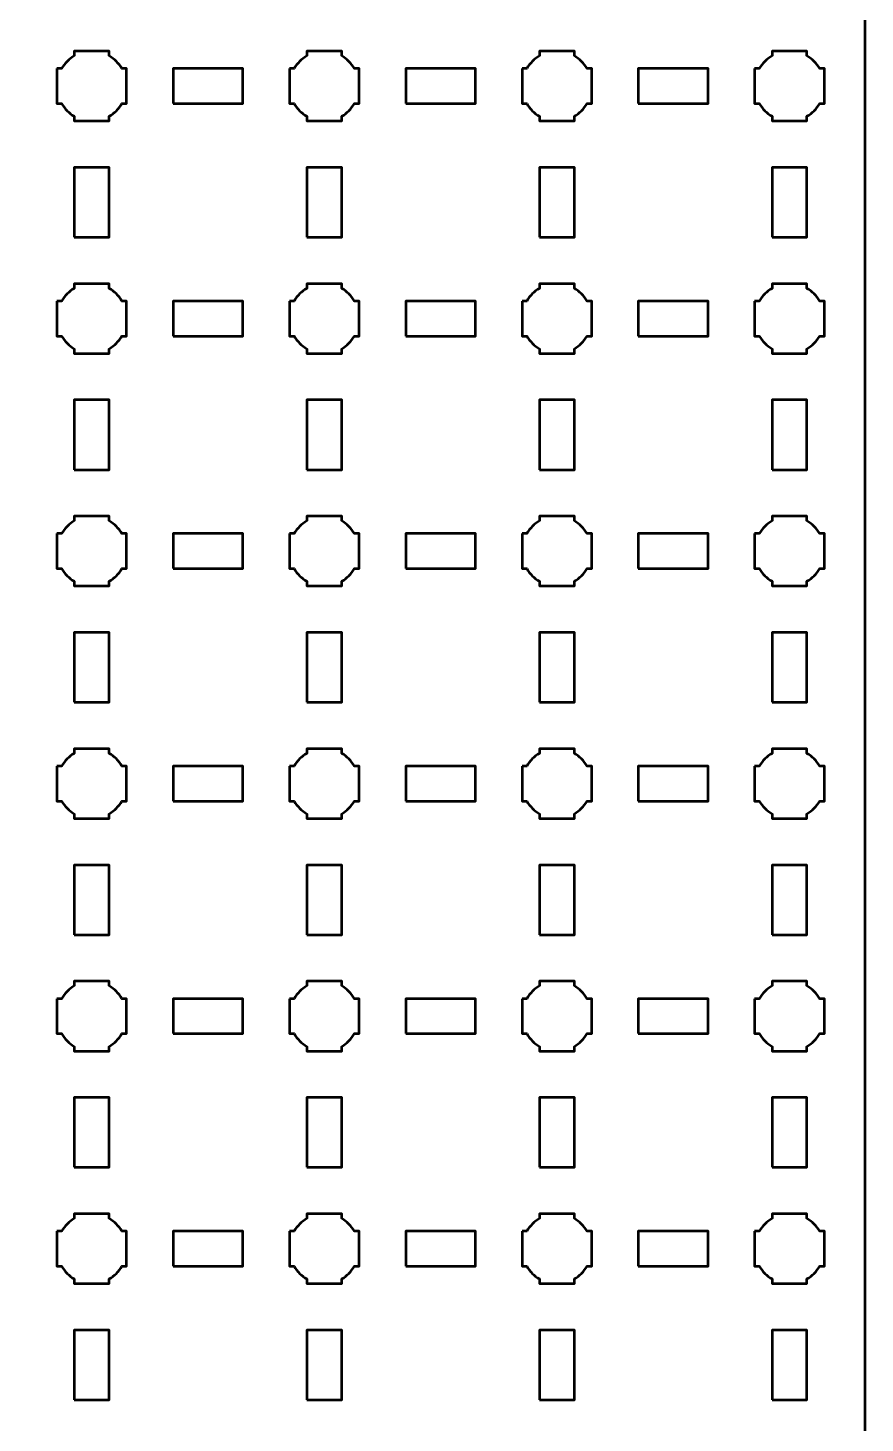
# Model space of a CAD drawing. Header units: centimetres. Extents: x -40.1 to 19.1, y -39.5 to 9.8.
# Drawn here: x 11.95 to 19.15, y -14.35 to -2.35 of the extents above; entities that cross this region are included whole.
import ezdxf

# ---------------------------------------------------------------- set-up
doc = ezdxf.new("R2010")
doc.units = ezdxf.units.CM
doc.header["$MEASUREMENT"] = 0
doc.layers.add('Layer 1', color=7, linetype='Continuous')

msp = doc.modelspace()

# ---------------------------------------------------------------- linework, layer by layer
at = {"layer": 'Layer 1', "color": 250, "lineweight": 53}
for points in [[(13.2, -3), (13.8, -3), (13.8, -2.7), (13.2, -2.7), (13.2, -3)], [(15.2, -3), (15.8, -3), (15.8, -2.7), (15.2, -2.7), (15.2, -3)], [(17.2, -3), (17.8, -3), (17.8, -2.7), (17.2, -2.7), (17.2, -3)], [(12.35, -4.15), (12.65, -4.15), (12.65, -3.55), (12.35, -3.55), (12.35, -4.15)], [(14.35, -4.15), (14.65, -4.15), (14.65, -3.55), (14.35, -3.55), (14.35, -4.15)], [(16.35, -4.15), (16.65, -4.15), (16.65, -3.55), (16.35, -3.55), (16.35, -4.15)], [(18.35, -4.15), (18.65, -4.15), (18.65, -3.55), (18.35, -3.55), (18.35, -4.15)], [(13.2, -5), (13.8, -5), (13.8, -4.7), (13.2, -4.7), (13.2, -5)], [(15.2, -5), (15.8, -5), (15.8, -4.7), (15.2, -4.7), (15.2, -5)], [(17.2, -5), (17.8, -5), (17.8, -4.7), (17.2, -4.7), (17.2, -5)], [(12.35, -6.15), (12.65, -6.15), (12.65, -5.55), (12.35, -5.55), (12.35, -6.15)], [(14.35, -6.15), (14.65, -6.15), (14.65, -5.55), (14.35, -5.55), (14.35, -6.15)], [(16.35, -6.15), (16.65, -6.15), (16.65, -5.55), (16.35, -5.55), (16.35, -6.15)], [(18.35, -6.15), (18.65, -6.15), (18.65, -5.55), (18.35, -5.55), (18.35, -6.15)], [(13.2, -7), (13.8, -7), (13.8, -6.7), (13.2, -6.7), (13.2, -7)], [(15.2, -7), (15.8, -7), (15.8, -6.7), (15.2, -6.7), (15.2, -7)], [(17.2, -7), (17.8, -7), (17.8, -6.7), (17.2, -6.7), (17.2, -7)], [(12.35, -8.15), (12.65, -8.15), (12.65, -7.55), (12.35, -7.55), (12.35, -8.15)], [(14.35, -8.15), (14.65, -8.15), (14.65, -7.55), (14.35, -7.55), (14.35, -8.15)], [(16.35, -8.15), (16.65, -8.15), (16.65, -7.55), (16.35, -7.55), (16.35, -8.15)], [(18.35, -8.15), (18.65, -8.15), (18.65, -7.55), (18.35, -7.55), (18.35, -8.15)], [(13.2, -9), (13.8, -9), (13.8, -8.7), (13.2, -8.7), (13.2, -9)], [(15.2, -9), (15.8, -9), (15.8, -8.7), (15.2, -8.7), (15.2, -9)], [(17.2, -9), (17.8, -9), (17.8, -8.7), (17.2, -8.7), (17.2, -9)], [(12.35, -10.15), (12.65, -10.15), (12.65, -9.55), (12.35, -9.55), (12.35, -10.15)], [(14.35, -10.15), (14.65, -10.15), (14.65, -9.55), (14.35, -9.55), (14.35, -10.15)], [(16.35, -10.15), (16.65, -10.15), (16.65, -9.55), (16.35, -9.55), (16.35, -10.15)], [(18.35, -10.15), (18.65, -10.15), (18.65, -9.55), (18.35, -9.55), (18.35, -10.15)], [(13.2, -11), (13.8, -11), (13.8, -10.7), (13.2, -10.7), (13.2, -11)], [(15.2, -11), (15.8, -11), (15.8, -10.7), (15.2, -10.7), (15.2, -11)], [(17.2, -11), (17.8, -11), (17.8, -10.7), (17.2, -10.7), (17.2, -11)], [(12.35, -12.15), (12.65, -12.15), (12.65, -11.55), (12.35, -11.55), (12.35, -12.15)], [(14.35, -12.15), (14.65, -12.15), (14.65, -11.55), (14.35, -11.55), (14.35, -12.15)], [(16.35, -12.15), (16.65, -12.15), (16.65, -11.55), (16.35, -11.55), (16.35, -12.15)], [(18.35, -12.15), (18.65, -12.15), (18.65, -11.55), (18.35, -11.55), (18.35, -12.15)], [(13.2, -13), (13.8, -13), (13.8, -12.7), (13.2, -12.7), (13.2, -13)], [(15.2, -13), (15.8, -13), (15.8, -12.7), (15.2, -12.7), (15.2, -13)], [(17.2, -13), (17.8, -13), (17.8, -12.7), (17.2, -12.7), (17.2, -13)], [(12.35, -14.15), (12.65, -14.15), (12.65, -13.55), (12.35, -13.55), (12.35, -14.15)], [(14.35, -14.15), (14.65, -14.15), (14.65, -13.55), (14.35, -13.55), (14.35, -14.15)], [(16.35, -14.15), (16.65, -14.15), (16.65, -13.55), (16.35, -13.55), (16.35, -14.15)], [(18.35, -14.15), (18.65, -14.15), (18.65, -13.55), (18.35, -13.55), (18.35, -14.15)]]:
    msp.add_lwpolyline(points, close=True, dxfattribs=at)
msp.add_open_spline([(-40.15, -39), (-40.15, -39), (-40.15, 9.3), (-40.15, 9.3), (-40.15, 9.3), (-40.15, 9.57609), (-39.92609, 9.8), (-39.65, 9.8), (-39.65, 9.8), (-39.65, 9.8), (18.65, 9.8), (18.65, 9.8), (18.65, 9.8), (18.92609, 9.8), (19.15, 9.57609), (19.15, 9.3), (19.15, 9.3), (19.15, 9.3), (19.15, -39), (19.15, -39), (19.15, -39), (19.15, -39.27609), (18.92609, -39.5), (18.65, -39.5), (18.65, -39.5), (18.65, -39.5), (-39.65, -39.5), (-39.65, -39.5), (-39.65, -39.5), (-39.92609, -39.5), (-40.15, -39.27609), (-40.15, -39)], degree=3, knots=[0, 0, 0, 0, 0.125, 0.125, 0.125, 0.125, 0.25, 0.25, 0.25, 0.25, 0.375, 0.375, 0.375, 0.375, 0.5, 0.5, 0.5, 0.5, 0.625, 0.625, 0.625, 0.625, 0.75, 0.75, 0.75, 0.75, 0.875, 0.875, 0.875, 0.875, 1, 1, 1, 1], dxfattribs=at)
at = {"layer": 'Layer 1', "lineweight": 53}
for points in [[(12.2, -2.7), (12.2, -2.7), (12.24015, -2.7), (12.24015, -2.7), (12.24015, -2.7), (12.2665, -2.65447), (12.30447, -2.6165), (12.35, -2.59015), (12.35, -2.59015), (12.35, -2.59015), (12.35, -2.55), (12.35, -2.55), (12.35, -2.55), (12.35, -2.55), (12.5, -2.55), (12.5, -2.55), (12.5, -2.55), (12.5, -2.55), (12.65, -2.55), (12.65, -2.55), (12.65, -2.55), (12.65, -2.55), (12.65, -2.59015), (12.65, -2.59015), (12.65, -2.59015), (12.69553, -2.6165), (12.7335, -2.65447), (12.75985, -2.7), (12.75985, -2.7), (12.75985, -2.7), (12.8, -2.7), (12.8, -2.7), (12.8, -2.7), (12.8, -2.7), (12.8, -2.85), (12.8, -2.85), (12.8, -2.85), (12.8, -2.85), (12.8, -3), (12.8, -3), (12.8, -3), (12.8, -3), (12.75985, -3), (12.75985, -3), (12.75985, -3), (12.7335, -3.04553), (12.69553, -3.0835), (12.65, -3.10985), (12.65, -3.10985), (12.65, -3.10985), (12.65, -3.15), (12.65, -3.15), (12.65, -3.15), (12.65, -3.15), (12.5, -3.15), (12.5, -3.15), (12.5, -3.15), (12.5, -3.15), (12.35, -3.15), (12.35, -3.15), (12.35, -3.15), (12.35, -3.15), (12.35, -3.10985), (12.35, -3.10985), (12.35, -3.10985), (12.30447, -3.0835), (12.2665, -3.04553), (12.24015, -3), (12.24015, -3), (12.24015, -3), (12.2, -3), (12.2, -3), (12.2, -3), (12.2, -3), (12.2, -2.85), (12.2, -2.85), (12.2, -2.85), (12.2, -2.85), (12.2, -2.7), (12.2, -2.7)], [(14.2, -2.7), (14.2, -2.7), (14.24015, -2.7), (14.24015, -2.7), (14.24015, -2.7), (14.2665, -2.65447), (14.30447, -2.6165), (14.35, -2.59015), (14.35, -2.59015), (14.35, -2.59015), (14.35, -2.55), (14.35, -2.55), (14.35, -2.55), (14.35, -2.55), (14.5, -2.55), (14.5, -2.55), (14.5, -2.55), (14.5, -2.55), (14.65, -2.55), (14.65, -2.55), (14.65, -2.55), (14.65, -2.55), (14.65, -2.59015), (14.65, -2.59015), (14.65, -2.59015), (14.69553, -2.6165), (14.7335, -2.65447), (14.75985, -2.7), (14.75985, -2.7), (14.75985, -2.7), (14.8, -2.7), (14.8, -2.7), (14.8, -2.7), (14.8, -2.7), (14.8, -2.85), (14.8, -2.85), (14.8, -2.85), (14.8, -2.85), (14.8, -3), (14.8, -3), (14.8, -3), (14.8, -3), (14.75985, -3), (14.75985, -3), (14.75985, -3), (14.7335, -3.04553), (14.69553, -3.0835), (14.65, -3.10985), (14.65, -3.10985), (14.65, -3.10985), (14.65, -3.15), (14.65, -3.15), (14.65, -3.15), (14.65, -3.15), (14.5, -3.15), (14.5, -3.15), (14.5, -3.15), (14.5, -3.15), (14.35, -3.15), (14.35, -3.15), (14.35, -3.15), (14.35, -3.15), (14.35, -3.10985), (14.35, -3.10985), (14.35, -3.10985), (14.30447, -3.0835), (14.2665, -3.04553), (14.24015, -3), (14.24015, -3), (14.24015, -3), (14.2, -3), (14.2, -3), (14.2, -3), (14.2, -3), (14.2, -2.85), (14.2, -2.85), (14.2, -2.85), (14.2, -2.85), (14.2, -2.7), (14.2, -2.7)], [(16.2, -2.7), (16.2, -2.7), (16.24015, -2.7), (16.24015, -2.7), (16.24015, -2.7), (16.2665, -2.65447), (16.30447, -2.6165), (16.35, -2.59015), (16.35, -2.59015), (16.35, -2.59015), (16.35, -2.55), (16.35, -2.55), (16.35, -2.55), (16.35, -2.55), (16.5, -2.55), (16.5, -2.55), (16.5, -2.55), (16.5, -2.55), (16.65, -2.55), (16.65, -2.55), (16.65, -2.55), (16.65, -2.55), (16.65, -2.59015), (16.65, -2.59015), (16.65, -2.59015), (16.69553, -2.6165), (16.7335, -2.65447), (16.75985, -2.7), (16.75985, -2.7), (16.75985, -2.7), (16.8, -2.7), (16.8, -2.7), (16.8, -2.7), (16.8, -2.7), (16.8, -2.85), (16.8, -2.85), (16.8, -2.85), (16.8, -2.85), (16.8, -3), (16.8, -3), (16.8, -3), (16.8, -3), (16.75985, -3), (16.75985, -3), (16.75985, -3), (16.7335, -3.04553), (16.69553, -3.0835), (16.65, -3.10985), (16.65, -3.10985), (16.65, -3.10985), (16.65, -3.15), (16.65, -3.15), (16.65, -3.15), (16.65, -3.15), (16.5, -3.15), (16.5, -3.15), (16.5, -3.15), (16.5, -3.15), (16.35, -3.15), (16.35, -3.15), (16.35, -3.15), (16.35, -3.15), (16.35, -3.10985), (16.35, -3.10985), (16.35, -3.10985), (16.30447, -3.0835), (16.2665, -3.04553), (16.24015, -3), (16.24015, -3), (16.24015, -3), (16.2, -3), (16.2, -3), (16.2, -3), (16.2, -3), (16.2, -2.85), (16.2, -2.85), (16.2, -2.85), (16.2, -2.85), (16.2, -2.7), (16.2, -2.7)], [(18.2, -2.7), (18.2, -2.7), (18.24015, -2.7), (18.24015, -2.7), (18.24015, -2.7), (18.2665, -2.65447), (18.30447, -2.6165), (18.35, -2.59015), (18.35, -2.59015), (18.35, -2.59015), (18.35, -2.55), (18.35, -2.55), (18.35, -2.55), (18.35, -2.55), (18.5, -2.55), (18.5, -2.55), (18.5, -2.55), (18.5, -2.55), (18.65, -2.55), (18.65, -2.55), (18.65, -2.55), (18.65, -2.55), (18.65, -2.59015), (18.65, -2.59015), (18.65, -2.59015), (18.69553, -2.6165), (18.7335, -2.65447), (18.75985, -2.7), (18.75985, -2.7), (18.75985, -2.7), (18.8, -2.7), (18.8, -2.7), (18.8, -2.7), (18.8, -2.7), (18.8, -2.85), (18.8, -2.85), (18.8, -2.85), (18.8, -2.85), (18.8, -3), (18.8, -3), (18.8, -3), (18.8, -3), (18.75985, -3), (18.75985, -3), (18.75985, -3), (18.7335, -3.04553), (18.69553, -3.0835), (18.65, -3.10985), (18.65, -3.10985), (18.65, -3.10985), (18.65, -3.15), (18.65, -3.15), (18.65, -3.15), (18.65, -3.15), (18.5, -3.15), (18.5, -3.15), (18.5, -3.15), (18.5, -3.15), (18.35, -3.15), (18.35, -3.15), (18.35, -3.15), (18.35, -3.15), (18.35, -3.10985), (18.35, -3.10985), (18.35, -3.10985), (18.30447, -3.0835), (18.2665, -3.04553), (18.24015, -3), (18.24015, -3), (18.24015, -3), (18.2, -3), (18.2, -3), (18.2, -3), (18.2, -3), (18.2, -2.85), (18.2, -2.85), (18.2, -2.85), (18.2, -2.85), (18.2, -2.7), (18.2, -2.7)], [(12.2, -4.7), (12.2, -4.7), (12.24015, -4.7), (12.24015, -4.7), (12.24015, -4.7), (12.2665, -4.65447), (12.30447, -4.6165), (12.35, -4.59015), (12.35, -4.59015), (12.35, -4.59015), (12.35, -4.55), (12.35, -4.55), (12.35, -4.55), (12.35, -4.55), (12.5, -4.55), (12.5, -4.55), (12.5, -4.55), (12.5, -4.55), (12.65, -4.55), (12.65, -4.55), (12.65, -4.55), (12.65, -4.55), (12.65, -4.59015), (12.65, -4.59015), (12.65, -4.59015), (12.69553, -4.6165), (12.7335, -4.65447), (12.75985, -4.7), (12.75985, -4.7), (12.75985, -4.7), (12.8, -4.7), (12.8, -4.7), (12.8, -4.7), (12.8, -4.7), (12.8, -4.85), (12.8, -4.85), (12.8, -4.85), (12.8, -4.85), (12.8, -5), (12.8, -5), (12.8, -5), (12.8, -5), (12.75985, -5), (12.75985, -5), (12.75985, -5), (12.7335, -5.04553), (12.69553, -5.0835), (12.65, -5.10985), (12.65, -5.10985), (12.65, -5.10985), (12.65, -5.15), (12.65, -5.15), (12.65, -5.15), (12.65, -5.15), (12.5, -5.15), (12.5, -5.15), (12.5, -5.15), (12.5, -5.15), (12.35, -5.15), (12.35, -5.15), (12.35, -5.15), (12.35, -5.15), (12.35, -5.10985), (12.35, -5.10985), (12.35, -5.10985), (12.30447, -5.0835), (12.2665, -5.04553), (12.24015, -5), (12.24015, -5), (12.24015, -5), (12.2, -5), (12.2, -5), (12.2, -5), (12.2, -5), (12.2, -4.85), (12.2, -4.85), (12.2, -4.85), (12.2, -4.85), (12.2, -4.7), (12.2, -4.7)], [(14.2, -4.7), (14.2, -4.7), (14.24015, -4.7), (14.24015, -4.7), (14.24015, -4.7), (14.2665, -4.65447), (14.30447, -4.6165), (14.35, -4.59015), (14.35, -4.59015), (14.35, -4.59015), (14.35, -4.55), (14.35, -4.55), (14.35, -4.55), (14.35, -4.55), (14.5, -4.55), (14.5, -4.55), (14.5, -4.55), (14.5, -4.55), (14.65, -4.55), (14.65, -4.55), (14.65, -4.55), (14.65, -4.55), (14.65, -4.59015), (14.65, -4.59015), (14.65, -4.59015), (14.69553, -4.6165), (14.7335, -4.65447), (14.75985, -4.7), (14.75985, -4.7), (14.75985, -4.7), (14.8, -4.7), (14.8, -4.7), (14.8, -4.7), (14.8, -4.7), (14.8, -4.85), (14.8, -4.85), (14.8, -4.85), (14.8, -4.85), (14.8, -5), (14.8, -5), (14.8, -5), (14.8, -5), (14.75985, -5), (14.75985, -5), (14.75985, -5), (14.7335, -5.04553), (14.69553, -5.0835), (14.65, -5.10985), (14.65, -5.10985), (14.65, -5.10985), (14.65, -5.15), (14.65, -5.15), (14.65, -5.15), (14.65, -5.15), (14.5, -5.15), (14.5, -5.15), (14.5, -5.15), (14.5, -5.15), (14.35, -5.15), (14.35, -5.15), (14.35, -5.15), (14.35, -5.15), (14.35, -5.10985), (14.35, -5.10985), (14.35, -5.10985), (14.30447, -5.0835), (14.2665, -5.04553), (14.24015, -5), (14.24015, -5), (14.24015, -5), (14.2, -5), (14.2, -5), (14.2, -5), (14.2, -5), (14.2, -4.85), (14.2, -4.85), (14.2, -4.85), (14.2, -4.85), (14.2, -4.7), (14.2, -4.7)], [(16.2, -4.7), (16.2, -4.7), (16.24015, -4.7), (16.24015, -4.7), (16.24015, -4.7), (16.2665, -4.65447), (16.30447, -4.6165), (16.35, -4.59015), (16.35, -4.59015), (16.35, -4.59015), (16.35, -4.55), (16.35, -4.55), (16.35, -4.55), (16.35, -4.55), (16.5, -4.55), (16.5, -4.55), (16.5, -4.55), (16.5, -4.55), (16.65, -4.55), (16.65, -4.55), (16.65, -4.55), (16.65, -4.55), (16.65, -4.59015), (16.65, -4.59015), (16.65, -4.59015), (16.69553, -4.6165), (16.7335, -4.65447), (16.75985, -4.7), (16.75985, -4.7), (16.75985, -4.7), (16.8, -4.7), (16.8, -4.7), (16.8, -4.7), (16.8, -4.7), (16.8, -4.85), (16.8, -4.85), (16.8, -4.85), (16.8, -4.85), (16.8, -5), (16.8, -5), (16.8, -5), (16.8, -5), (16.75985, -5), (16.75985, -5), (16.75985, -5), (16.7335, -5.04553), (16.69553, -5.0835), (16.65, -5.10985), (16.65, -5.10985), (16.65, -5.10985), (16.65, -5.15), (16.65, -5.15), (16.65, -5.15), (16.65, -5.15), (16.5, -5.15), (16.5, -5.15), (16.5, -5.15), (16.5, -5.15), (16.35, -5.15), (16.35, -5.15), (16.35, -5.15), (16.35, -5.15), (16.35, -5.10985), (16.35, -5.10985), (16.35, -5.10985), (16.30447, -5.0835), (16.2665, -5.04553), (16.24015, -5), (16.24015, -5), (16.24015, -5), (16.2, -5), (16.2, -5), (16.2, -5), (16.2, -5), (16.2, -4.85), (16.2, -4.85), (16.2, -4.85), (16.2, -4.85), (16.2, -4.7), (16.2, -4.7)], [(18.2, -4.7), (18.2, -4.7), (18.24015, -4.7), (18.24015, -4.7), (18.24015, -4.7), (18.2665, -4.65447), (18.30447, -4.6165), (18.35, -4.59015), (18.35, -4.59015), (18.35, -4.59015), (18.35, -4.55), (18.35, -4.55), (18.35, -4.55), (18.35, -4.55), (18.5, -4.55), (18.5, -4.55), (18.5, -4.55), (18.5, -4.55), (18.65, -4.55), (18.65, -4.55), (18.65, -4.55), (18.65, -4.55), (18.65, -4.59015), (18.65, -4.59015), (18.65, -4.59015), (18.69553, -4.6165), (18.7335, -4.65447), (18.75985, -4.7), (18.75985, -4.7), (18.75985, -4.7), (18.8, -4.7), (18.8, -4.7), (18.8, -4.7), (18.8, -4.7), (18.8, -4.85), (18.8, -4.85), (18.8, -4.85), (18.8, -4.85), (18.8, -5), (18.8, -5), (18.8, -5), (18.8, -5), (18.75985, -5), (18.75985, -5), (18.75985, -5), (18.7335, -5.04553), (18.69553, -5.0835), (18.65, -5.10985), (18.65, -5.10985), (18.65, -5.10985), (18.65, -5.15), (18.65, -5.15), (18.65, -5.15), (18.65, -5.15), (18.5, -5.15), (18.5, -5.15), (18.5, -5.15), (18.5, -5.15), (18.35, -5.15), (18.35, -5.15), (18.35, -5.15), (18.35, -5.15), (18.35, -5.10985), (18.35, -5.10985), (18.35, -5.10985), (18.30447, -5.0835), (18.2665, -5.04553), (18.24015, -5), (18.24015, -5), (18.24015, -5), (18.2, -5), (18.2, -5), (18.2, -5), (18.2, -5), (18.2, -4.85), (18.2, -4.85), (18.2, -4.85), (18.2, -4.85), (18.2, -4.7), (18.2, -4.7)], [(12.2, -6.7), (12.2, -6.7), (12.24015, -6.7), (12.24015, -6.7), (12.24015, -6.7), (12.2665, -6.65447), (12.30447, -6.6165), (12.35, -6.59015), (12.35, -6.59015), (12.35, -6.59015), (12.35, -6.55), (12.35, -6.55), (12.35, -6.55), (12.35, -6.55), (12.5, -6.55), (12.5, -6.55), (12.5, -6.55), (12.5, -6.55), (12.65, -6.55), (12.65, -6.55), (12.65, -6.55), (12.65, -6.55), (12.65, -6.59015), (12.65, -6.59015), (12.65, -6.59015), (12.69553, -6.6165), (12.7335, -6.65447), (12.75985, -6.7), (12.75985, -6.7), (12.75985, -6.7), (12.8, -6.7), (12.8, -6.7), (12.8, -6.7), (12.8, -6.7), (12.8, -6.85), (12.8, -6.85), (12.8, -6.85), (12.8, -6.85), (12.8, -7), (12.8, -7), (12.8, -7), (12.8, -7), (12.75985, -7), (12.75985, -7), (12.75985, -7), (12.7335, -7.04553), (12.69553, -7.0835), (12.65, -7.10985), (12.65, -7.10985), (12.65, -7.10985), (12.65, -7.15), (12.65, -7.15), (12.65, -7.15), (12.65, -7.15), (12.5, -7.15), (12.5, -7.15), (12.5, -7.15), (12.5, -7.15), (12.35, -7.15), (12.35, -7.15), (12.35, -7.15), (12.35, -7.15), (12.35, -7.10985), (12.35, -7.10985), (12.35, -7.10985), (12.30447, -7.0835), (12.2665, -7.04553), (12.24015, -7), (12.24015, -7), (12.24015, -7), (12.2, -7), (12.2, -7), (12.2, -7), (12.2, -7), (12.2, -6.85), (12.2, -6.85), (12.2, -6.85), (12.2, -6.85), (12.2, -6.7), (12.2, -6.7)], [(14.2, -6.7), (14.2, -6.7), (14.24015, -6.7), (14.24015, -6.7), (14.24015, -6.7), (14.2665, -6.65447), (14.30447, -6.6165), (14.35, -6.59015), (14.35, -6.59015), (14.35, -6.59015), (14.35, -6.55), (14.35, -6.55), (14.35, -6.55), (14.35, -6.55), (14.5, -6.55), (14.5, -6.55), (14.5, -6.55), (14.5, -6.55), (14.65, -6.55), (14.65, -6.55), (14.65, -6.55), (14.65, -6.55), (14.65, -6.59015), (14.65, -6.59015), (14.65, -6.59015), (14.69553, -6.6165), (14.7335, -6.65447), (14.75985, -6.7), (14.75985, -6.7), (14.75985, -6.7), (14.8, -6.7), (14.8, -6.7), (14.8, -6.7), (14.8, -6.7), (14.8, -6.85), (14.8, -6.85), (14.8, -6.85), (14.8, -6.85), (14.8, -7), (14.8, -7), (14.8, -7), (14.8, -7), (14.75985, -7), (14.75985, -7), (14.75985, -7), (14.7335, -7.04553), (14.69553, -7.0835), (14.65, -7.10985), (14.65, -7.10985), (14.65, -7.10985), (14.65, -7.15), (14.65, -7.15), (14.65, -7.15), (14.65, -7.15), (14.5, -7.15), (14.5, -7.15), (14.5, -7.15), (14.5, -7.15), (14.35, -7.15), (14.35, -7.15), (14.35, -7.15), (14.35, -7.15), (14.35, -7.10985), (14.35, -7.10985), (14.35, -7.10985), (14.30447, -7.0835), (14.2665, -7.04553), (14.24015, -7), (14.24015, -7), (14.24015, -7), (14.2, -7), (14.2, -7), (14.2, -7), (14.2, -7), (14.2, -6.85), (14.2, -6.85), (14.2, -6.85), (14.2, -6.85), (14.2, -6.7), (14.2, -6.7)], [(16.2, -6.7), (16.2, -6.7), (16.24015, -6.7), (16.24015, -6.7), (16.24015, -6.7), (16.2665, -6.65447), (16.30447, -6.6165), (16.35, -6.59015), (16.35, -6.59015), (16.35, -6.59015), (16.35, -6.55), (16.35, -6.55), (16.35, -6.55), (16.35, -6.55), (16.5, -6.55), (16.5, -6.55), (16.5, -6.55), (16.5, -6.55), (16.65, -6.55), (16.65, -6.55), (16.65, -6.55), (16.65, -6.55), (16.65, -6.59015), (16.65, -6.59015), (16.65, -6.59015), (16.69553, -6.6165), (16.7335, -6.65447), (16.75985, -6.7), (16.75985, -6.7), (16.75985, -6.7), (16.8, -6.7), (16.8, -6.7), (16.8, -6.7), (16.8, -6.7), (16.8, -6.85), (16.8, -6.85), (16.8, -6.85), (16.8, -6.85), (16.8, -7), (16.8, -7), (16.8, -7), (16.8, -7), (16.75985, -7), (16.75985, -7), (16.75985, -7), (16.7335, -7.04553), (16.69553, -7.0835), (16.65, -7.10985), (16.65, -7.10985), (16.65, -7.10985), (16.65, -7.15), (16.65, -7.15), (16.65, -7.15), (16.65, -7.15), (16.5, -7.15), (16.5, -7.15), (16.5, -7.15), (16.5, -7.15), (16.35, -7.15), (16.35, -7.15), (16.35, -7.15), (16.35, -7.15), (16.35, -7.10985), (16.35, -7.10985), (16.35, -7.10985), (16.30447, -7.0835), (16.2665, -7.04553), (16.24015, -7), (16.24015, -7), (16.24015, -7), (16.2, -7), (16.2, -7), (16.2, -7), (16.2, -7), (16.2, -6.85), (16.2, -6.85), (16.2, -6.85), (16.2, -6.85), (16.2, -6.7), (16.2, -6.7)], [(18.2, -6.7), (18.2, -6.7), (18.24015, -6.7), (18.24015, -6.7), (18.24015, -6.7), (18.2665, -6.65447), (18.30447, -6.6165), (18.35, -6.59015), (18.35, -6.59015), (18.35, -6.59015), (18.35, -6.55), (18.35, -6.55), (18.35, -6.55), (18.35, -6.55), (18.5, -6.55), (18.5, -6.55), (18.5, -6.55), (18.5, -6.55), (18.65, -6.55), (18.65, -6.55), (18.65, -6.55), (18.65, -6.55), (18.65, -6.59015), (18.65, -6.59015), (18.65, -6.59015), (18.69553, -6.6165), (18.7335, -6.65447), (18.75985, -6.7), (18.75985, -6.7), (18.75985, -6.7), (18.8, -6.7), (18.8, -6.7), (18.8, -6.7), (18.8, -6.7), (18.8, -6.85), (18.8, -6.85), (18.8, -6.85), (18.8, -6.85), (18.8, -7), (18.8, -7), (18.8, -7), (18.8, -7), (18.75985, -7), (18.75985, -7), (18.75985, -7), (18.7335, -7.04553), (18.69553, -7.0835), (18.65, -7.10985), (18.65, -7.10985), (18.65, -7.10985), (18.65, -7.15), (18.65, -7.15), (18.65, -7.15), (18.65, -7.15), (18.5, -7.15), (18.5, -7.15), (18.5, -7.15), (18.5, -7.15), (18.35, -7.15), (18.35, -7.15), (18.35, -7.15), (18.35, -7.15), (18.35, -7.10985), (18.35, -7.10985), (18.35, -7.10985), (18.30447, -7.0835), (18.2665, -7.04553), (18.24015, -7), (18.24015, -7), (18.24015, -7), (18.2, -7), (18.2, -7), (18.2, -7), (18.2, -7), (18.2, -6.85), (18.2, -6.85), (18.2, -6.85), (18.2, -6.85), (18.2, -6.7), (18.2, -6.7)], [(12.2, -8.7), (12.2, -8.7), (12.24015, -8.7), (12.24015, -8.7), (12.24015, -8.7), (12.2665, -8.65447), (12.30447, -8.6165), (12.35, -8.59015), (12.35, -8.59015), (12.35, -8.59015), (12.35, -8.55), (12.35, -8.55), (12.35, -8.55), (12.35, -8.55), (12.5, -8.55), (12.5, -8.55), (12.5, -8.55), (12.5, -8.55), (12.65, -8.55), (12.65, -8.55), (12.65, -8.55), (12.65, -8.55), (12.65, -8.59015), (12.65, -8.59015), (12.65, -8.59015), (12.69553, -8.6165), (12.7335, -8.65447), (12.75985, -8.7), (12.75985, -8.7), (12.75985, -8.7), (12.8, -8.7), (12.8, -8.7), (12.8, -8.7), (12.8, -8.7), (12.8, -8.85), (12.8, -8.85), (12.8, -8.85), (12.8, -8.85), (12.8, -9), (12.8, -9), (12.8, -9), (12.8, -9), (12.75985, -9), (12.75985, -9), (12.75985, -9), (12.7335, -9.04553), (12.69553, -9.0835), (12.65, -9.10985), (12.65, -9.10985), (12.65, -9.10985), (12.65, -9.15), (12.65, -9.15), (12.65, -9.15), (12.65, -9.15), (12.5, -9.15), (12.5, -9.15), (12.5, -9.15), (12.5, -9.15), (12.35, -9.15), (12.35, -9.15), (12.35, -9.15), (12.35, -9.15), (12.35, -9.10985), (12.35, -9.10985), (12.35, -9.10985), (12.30447, -9.0835), (12.2665, -9.04553), (12.24015, -9), (12.24015, -9), (12.24015, -9), (12.2, -9), (12.2, -9), (12.2, -9), (12.2, -9), (12.2, -8.85), (12.2, -8.85), (12.2, -8.85), (12.2, -8.85), (12.2, -8.7), (12.2, -8.7)], [(14.2, -8.7), (14.2, -8.7), (14.24015, -8.7), (14.24015, -8.7), (14.24015, -8.7), (14.2665, -8.65447), (14.30447, -8.6165), (14.35, -8.59015), (14.35, -8.59015), (14.35, -8.59015), (14.35, -8.55), (14.35, -8.55), (14.35, -8.55), (14.35, -8.55), (14.5, -8.55), (14.5, -8.55), (14.5, -8.55), (14.5, -8.55), (14.65, -8.55), (14.65, -8.55), (14.65, -8.55), (14.65, -8.55), (14.65, -8.59015), (14.65, -8.59015), (14.65, -8.59015), (14.69553, -8.6165), (14.7335, -8.65447), (14.75985, -8.7), (14.75985, -8.7), (14.75985, -8.7), (14.8, -8.7), (14.8, -8.7), (14.8, -8.7), (14.8, -8.7), (14.8, -8.85), (14.8, -8.85), (14.8, -8.85), (14.8, -8.85), (14.8, -9), (14.8, -9), (14.8, -9), (14.8, -9), (14.75985, -9), (14.75985, -9), (14.75985, -9), (14.7335, -9.04553), (14.69553, -9.0835), (14.65, -9.10985), (14.65, -9.10985), (14.65, -9.10985), (14.65, -9.15), (14.65, -9.15), (14.65, -9.15), (14.65, -9.15), (14.5, -9.15), (14.5, -9.15), (14.5, -9.15), (14.5, -9.15), (14.35, -9.15), (14.35, -9.15), (14.35, -9.15), (14.35, -9.15), (14.35, -9.10985), (14.35, -9.10985), (14.35, -9.10985), (14.30447, -9.0835), (14.2665, -9.04553), (14.24015, -9), (14.24015, -9), (14.24015, -9), (14.2, -9), (14.2, -9), (14.2, -9), (14.2, -9), (14.2, -8.85), (14.2, -8.85), (14.2, -8.85), (14.2, -8.85), (14.2, -8.7), (14.2, -8.7)], [(16.2, -8.7), (16.2, -8.7), (16.24015, -8.7), (16.24015, -8.7), (16.24015, -8.7), (16.2665, -8.65447), (16.30447, -8.6165), (16.35, -8.59015), (16.35, -8.59015), (16.35, -8.59015), (16.35, -8.55), (16.35, -8.55), (16.35, -8.55), (16.35, -8.55), (16.5, -8.55), (16.5, -8.55), (16.5, -8.55), (16.5, -8.55), (16.65, -8.55), (16.65, -8.55), (16.65, -8.55), (16.65, -8.55), (16.65, -8.59015), (16.65, -8.59015), (16.65, -8.59015), (16.69553, -8.6165), (16.7335, -8.65447), (16.75985, -8.7), (16.75985, -8.7), (16.75985, -8.7), (16.8, -8.7), (16.8, -8.7), (16.8, -8.7), (16.8, -8.7), (16.8, -8.85), (16.8, -8.85), (16.8, -8.85), (16.8, -8.85), (16.8, -9), (16.8, -9), (16.8, -9), (16.8, -9), (16.75985, -9), (16.75985, -9), (16.75985, -9), (16.7335, -9.04553), (16.69553, -9.0835), (16.65, -9.10985), (16.65, -9.10985), (16.65, -9.10985), (16.65, -9.15), (16.65, -9.15), (16.65, -9.15), (16.65, -9.15), (16.5, -9.15), (16.5, -9.15), (16.5, -9.15), (16.5, -9.15), (16.35, -9.15), (16.35, -9.15), (16.35, -9.15), (16.35, -9.15), (16.35, -9.10985), (16.35, -9.10985), (16.35, -9.10985), (16.30447, -9.0835), (16.2665, -9.04553), (16.24015, -9), (16.24015, -9), (16.24015, -9), (16.2, -9), (16.2, -9), (16.2, -9), (16.2, -9), (16.2, -8.85), (16.2, -8.85), (16.2, -8.85), (16.2, -8.85), (16.2, -8.7), (16.2, -8.7)], [(18.2, -8.7), (18.2, -8.7), (18.24015, -8.7), (18.24015, -8.7), (18.24015, -8.7), (18.2665, -8.65447), (18.30447, -8.6165), (18.35, -8.59015), (18.35, -8.59015), (18.35, -8.59015), (18.35, -8.55), (18.35, -8.55), (18.35, -8.55), (18.35, -8.55), (18.5, -8.55), (18.5, -8.55), (18.5, -8.55), (18.5, -8.55), (18.65, -8.55), (18.65, -8.55), (18.65, -8.55), (18.65, -8.55), (18.65, -8.59015), (18.65, -8.59015), (18.65, -8.59015), (18.69553, -8.6165), (18.7335, -8.65447), (18.75985, -8.7), (18.75985, -8.7), (18.75985, -8.7), (18.8, -8.7), (18.8, -8.7), (18.8, -8.7), (18.8, -8.7), (18.8, -8.85), (18.8, -8.85), (18.8, -8.85), (18.8, -8.85), (18.8, -9), (18.8, -9), (18.8, -9), (18.8, -9), (18.75985, -9), (18.75985, -9), (18.75985, -9), (18.7335, -9.04553), (18.69553, -9.0835), (18.65, -9.10985), (18.65, -9.10985), (18.65, -9.10985), (18.65, -9.15), (18.65, -9.15), (18.65, -9.15), (18.65, -9.15), (18.5, -9.15), (18.5, -9.15), (18.5, -9.15), (18.5, -9.15), (18.35, -9.15), (18.35, -9.15), (18.35, -9.15), (18.35, -9.15), (18.35, -9.10985), (18.35, -9.10985), (18.35, -9.10985), (18.30447, -9.0835), (18.2665, -9.04553), (18.24015, -9), (18.24015, -9), (18.24015, -9), (18.2, -9), (18.2, -9), (18.2, -9), (18.2, -9), (18.2, -8.85), (18.2, -8.85), (18.2, -8.85), (18.2, -8.85), (18.2, -8.7), (18.2, -8.7)], [(12.2, -10.7), (12.2, -10.7), (12.24015, -10.7), (12.24015, -10.7), (12.24015, -10.7), (12.2665, -10.65447), (12.30447, -10.6165), (12.35, -10.59015), (12.35, -10.59015), (12.35, -10.59015), (12.35, -10.55), (12.35, -10.55), (12.35, -10.55), (12.35, -10.55), (12.5, -10.55), (12.5, -10.55), (12.5, -10.55), (12.5, -10.55), (12.65, -10.55), (12.65, -10.55), (12.65, -10.55), (12.65, -10.55), (12.65, -10.59015), (12.65, -10.59015), (12.65, -10.59015), (12.69553, -10.6165), (12.7335, -10.65447), (12.75985, -10.7), (12.75985, -10.7), (12.75985, -10.7), (12.8, -10.7), (12.8, -10.7), (12.8, -10.7), (12.8, -10.7), (12.8, -10.85), (12.8, -10.85), (12.8, -10.85), (12.8, -10.85), (12.8, -11), (12.8, -11), (12.8, -11), (12.8, -11), (12.75985, -11), (12.75985, -11), (12.75985, -11), (12.7335, -11.04553), (12.69553, -11.0835), (12.65, -11.10985), (12.65, -11.10985), (12.65, -11.10985), (12.65, -11.15), (12.65, -11.15), (12.65, -11.15), (12.65, -11.15), (12.5, -11.15), (12.5, -11.15), (12.5, -11.15), (12.5, -11.15), (12.35, -11.15), (12.35, -11.15), (12.35, -11.15), (12.35, -11.15), (12.35, -11.10985), (12.35, -11.10985), (12.35, -11.10985), (12.30447, -11.0835), (12.2665, -11.04553), (12.24015, -11), (12.24015, -11), (12.24015, -11), (12.2, -11), (12.2, -11), (12.2, -11), (12.2, -11), (12.2, -10.85), (12.2, -10.85), (12.2, -10.85), (12.2, -10.85), (12.2, -10.7), (12.2, -10.7)], [(14.2, -10.7), (14.2, -10.7), (14.24015, -10.7), (14.24015, -10.7), (14.24015, -10.7), (14.2665, -10.65447), (14.30447, -10.6165), (14.35, -10.59015), (14.35, -10.59015), (14.35, -10.59015), (14.35, -10.55), (14.35, -10.55), (14.35, -10.55), (14.35, -10.55), (14.5, -10.55), (14.5, -10.55), (14.5, -10.55), (14.5, -10.55), (14.65, -10.55), (14.65, -10.55), (14.65, -10.55), (14.65, -10.55), (14.65, -10.59015), (14.65, -10.59015), (14.65, -10.59015), (14.69553, -10.6165), (14.7335, -10.65447), (14.75985, -10.7), (14.75985, -10.7), (14.75985, -10.7), (14.8, -10.7), (14.8, -10.7), (14.8, -10.7), (14.8, -10.7), (14.8, -10.85), (14.8, -10.85), (14.8, -10.85), (14.8, -10.85), (14.8, -11), (14.8, -11), (14.8, -11), (14.8, -11), (14.75985, -11), (14.75985, -11), (14.75985, -11), (14.7335, -11.04553), (14.69553, -11.0835), (14.65, -11.10985), (14.65, -11.10985), (14.65, -11.10985), (14.65, -11.15), (14.65, -11.15), (14.65, -11.15), (14.65, -11.15), (14.5, -11.15), (14.5, -11.15), (14.5, -11.15), (14.5, -11.15), (14.35, -11.15), (14.35, -11.15), (14.35, -11.15), (14.35, -11.15), (14.35, -11.10985), (14.35, -11.10985), (14.35, -11.10985), (14.30447, -11.0835), (14.2665, -11.04553), (14.24015, -11), (14.24015, -11), (14.24015, -11), (14.2, -11), (14.2, -11), (14.2, -11), (14.2, -11), (14.2, -10.85), (14.2, -10.85), (14.2, -10.85), (14.2, -10.85), (14.2, -10.7), (14.2, -10.7)], [(16.2, -10.7), (16.2, -10.7), (16.24015, -10.7), (16.24015, -10.7), (16.24015, -10.7), (16.2665, -10.65447), (16.30447, -10.6165), (16.35, -10.59015), (16.35, -10.59015), (16.35, -10.59015), (16.35, -10.55), (16.35, -10.55), (16.35, -10.55), (16.35, -10.55), (16.5, -10.55), (16.5, -10.55), (16.5, -10.55), (16.5, -10.55), (16.65, -10.55), (16.65, -10.55), (16.65, -10.55), (16.65, -10.55), (16.65, -10.59015), (16.65, -10.59015), (16.65, -10.59015), (16.69553, -10.6165), (16.7335, -10.65447), (16.75985, -10.7), (16.75985, -10.7), (16.75985, -10.7), (16.8, -10.7), (16.8, -10.7), (16.8, -10.7), (16.8, -10.7), (16.8, -10.85), (16.8, -10.85), (16.8, -10.85), (16.8, -10.85), (16.8, -11), (16.8, -11), (16.8, -11), (16.8, -11), (16.75985, -11), (16.75985, -11), (16.75985, -11), (16.7335, -11.04553), (16.69553, -11.0835), (16.65, -11.10985), (16.65, -11.10985), (16.65, -11.10985), (16.65, -11.15), (16.65, -11.15), (16.65, -11.15), (16.65, -11.15), (16.5, -11.15), (16.5, -11.15), (16.5, -11.15), (16.5, -11.15), (16.35, -11.15), (16.35, -11.15), (16.35, -11.15), (16.35, -11.15), (16.35, -11.10985), (16.35, -11.10985), (16.35, -11.10985), (16.30447, -11.0835), (16.2665, -11.04553), (16.24015, -11), (16.24015, -11), (16.24015, -11), (16.2, -11), (16.2, -11), (16.2, -11), (16.2, -11), (16.2, -10.85), (16.2, -10.85), (16.2, -10.85), (16.2, -10.85), (16.2, -10.7), (16.2, -10.7)], [(18.2, -10.7), (18.2, -10.7), (18.24015, -10.7), (18.24015, -10.7), (18.24015, -10.7), (18.2665, -10.65447), (18.30447, -10.6165), (18.35, -10.59015), (18.35, -10.59015), (18.35, -10.59015), (18.35, -10.55), (18.35, -10.55), (18.35, -10.55), (18.35, -10.55), (18.5, -10.55), (18.5, -10.55), (18.5, -10.55), (18.5, -10.55), (18.65, -10.55), (18.65, -10.55), (18.65, -10.55), (18.65, -10.55), (18.65, -10.59015), (18.65, -10.59015), (18.65, -10.59015), (18.69553, -10.6165), (18.7335, -10.65447), (18.75985, -10.7), (18.75985, -10.7), (18.75985, -10.7), (18.8, -10.7), (18.8, -10.7), (18.8, -10.7), (18.8, -10.7), (18.8, -10.85), (18.8, -10.85), (18.8, -10.85), (18.8, -10.85), (18.8, -11), (18.8, -11), (18.8, -11), (18.8, -11), (18.75985, -11), (18.75985, -11), (18.75985, -11), (18.7335, -11.04553), (18.69553, -11.0835), (18.65, -11.10985), (18.65, -11.10985), (18.65, -11.10985), (18.65, -11.15), (18.65, -11.15), (18.65, -11.15), (18.65, -11.15), (18.5, -11.15), (18.5, -11.15), (18.5, -11.15), (18.5, -11.15), (18.35, -11.15), (18.35, -11.15), (18.35, -11.15), (18.35, -11.15), (18.35, -11.10985), (18.35, -11.10985), (18.35, -11.10985), (18.30447, -11.0835), (18.2665, -11.04553), (18.24015, -11), (18.24015, -11), (18.24015, -11), (18.2, -11), (18.2, -11), (18.2, -11), (18.2, -11), (18.2, -10.85), (18.2, -10.85), (18.2, -10.85), (18.2, -10.85), (18.2, -10.7), (18.2, -10.7)], [(12.2, -12.7), (12.2, -12.7), (12.24015, -12.7), (12.24015, -12.7), (12.24015, -12.7), (12.2665, -12.65447), (12.30447, -12.6165), (12.35, -12.59015), (12.35, -12.59015), (12.35, -12.59015), (12.35, -12.55), (12.35, -12.55), (12.35, -12.55), (12.35, -12.55), (12.5, -12.55), (12.5, -12.55), (12.5, -12.55), (12.5, -12.55), (12.65, -12.55), (12.65, -12.55), (12.65, -12.55), (12.65, -12.55), (12.65, -12.59015), (12.65, -12.59015), (12.65, -12.59015), (12.69553, -12.6165), (12.7335, -12.65447), (12.75985, -12.7), (12.75985, -12.7), (12.75985, -12.7), (12.8, -12.7), (12.8, -12.7), (12.8, -12.7), (12.8, -12.7), (12.8, -12.85), (12.8, -12.85), (12.8, -12.85), (12.8, -12.85), (12.8, -13), (12.8, -13), (12.8, -13), (12.8, -13), (12.75985, -13), (12.75985, -13), (12.75985, -13), (12.7335, -13.04553), (12.69553, -13.0835), (12.65, -13.10985), (12.65, -13.10985), (12.65, -13.10985), (12.65, -13.15), (12.65, -13.15), (12.65, -13.15), (12.65, -13.15), (12.5, -13.15), (12.5, -13.15), (12.5, -13.15), (12.5, -13.15), (12.35, -13.15), (12.35, -13.15), (12.35, -13.15), (12.35, -13.15), (12.35, -13.10985), (12.35, -13.10985), (12.35, -13.10985), (12.30447, -13.0835), (12.2665, -13.04553), (12.24015, -13), (12.24015, -13), (12.24015, -13), (12.2, -13), (12.2, -13), (12.2, -13), (12.2, -13), (12.2, -12.85), (12.2, -12.85), (12.2, -12.85), (12.2, -12.85), (12.2, -12.7), (12.2, -12.7)], [(14.2, -12.7), (14.2, -12.7), (14.24015, -12.7), (14.24015, -12.7), (14.24015, -12.7), (14.2665, -12.65447), (14.30447, -12.6165), (14.35, -12.59015), (14.35, -12.59015), (14.35, -12.59015), (14.35, -12.55), (14.35, -12.55), (14.35, -12.55), (14.35, -12.55), (14.5, -12.55), (14.5, -12.55), (14.5, -12.55), (14.5, -12.55), (14.65, -12.55), (14.65, -12.55), (14.65, -12.55), (14.65, -12.55), (14.65, -12.59015), (14.65, -12.59015), (14.65, -12.59015), (14.69553, -12.6165), (14.7335, -12.65447), (14.75985, -12.7), (14.75985, -12.7), (14.75985, -12.7), (14.8, -12.7), (14.8, -12.7), (14.8, -12.7), (14.8, -12.7), (14.8, -12.85), (14.8, -12.85), (14.8, -12.85), (14.8, -12.85), (14.8, -13), (14.8, -13), (14.8, -13), (14.8, -13), (14.75985, -13), (14.75985, -13), (14.75985, -13), (14.7335, -13.04553), (14.69553, -13.0835), (14.65, -13.10985), (14.65, -13.10985), (14.65, -13.10985), (14.65, -13.15), (14.65, -13.15), (14.65, -13.15), (14.65, -13.15), (14.5, -13.15), (14.5, -13.15), (14.5, -13.15), (14.5, -13.15), (14.35, -13.15), (14.35, -13.15), (14.35, -13.15), (14.35, -13.15), (14.35, -13.10985), (14.35, -13.10985), (14.35, -13.10985), (14.30447, -13.0835), (14.2665, -13.04553), (14.24015, -13), (14.24015, -13), (14.24015, -13), (14.2, -13), (14.2, -13), (14.2, -13), (14.2, -13), (14.2, -12.85), (14.2, -12.85), (14.2, -12.85), (14.2, -12.85), (14.2, -12.7), (14.2, -12.7)], [(16.2, -12.7), (16.2, -12.7), (16.24015, -12.7), (16.24015, -12.7), (16.24015, -12.7), (16.2665, -12.65447), (16.30447, -12.6165), (16.35, -12.59015), (16.35, -12.59015), (16.35, -12.59015), (16.35, -12.55), (16.35, -12.55), (16.35, -12.55), (16.35, -12.55), (16.5, -12.55), (16.5, -12.55), (16.5, -12.55), (16.5, -12.55), (16.65, -12.55), (16.65, -12.55), (16.65, -12.55), (16.65, -12.55), (16.65, -12.59015), (16.65, -12.59015), (16.65, -12.59015), (16.69553, -12.6165), (16.7335, -12.65447), (16.75985, -12.7), (16.75985, -12.7), (16.75985, -12.7), (16.8, -12.7), (16.8, -12.7), (16.8, -12.7), (16.8, -12.7), (16.8, -12.85), (16.8, -12.85), (16.8, -12.85), (16.8, -12.85), (16.8, -13), (16.8, -13), (16.8, -13), (16.8, -13), (16.75985, -13), (16.75985, -13), (16.75985, -13), (16.7335, -13.04553), (16.69553, -13.0835), (16.65, -13.10985), (16.65, -13.10985), (16.65, -13.10985), (16.65, -13.15), (16.65, -13.15), (16.65, -13.15), (16.65, -13.15), (16.5, -13.15), (16.5, -13.15), (16.5, -13.15), (16.5, -13.15), (16.35, -13.15), (16.35, -13.15), (16.35, -13.15), (16.35, -13.15), (16.35, -13.10985), (16.35, -13.10985), (16.35, -13.10985), (16.30447, -13.0835), (16.2665, -13.04553), (16.24015, -13), (16.24015, -13), (16.24015, -13), (16.2, -13), (16.2, -13), (16.2, -13), (16.2, -13), (16.2, -12.85), (16.2, -12.85), (16.2, -12.85), (16.2, -12.85), (16.2, -12.7), (16.2, -12.7)], [(18.2, -12.7), (18.2, -12.7), (18.24015, -12.7), (18.24015, -12.7), (18.24015, -12.7), (18.2665, -12.65447), (18.30447, -12.6165), (18.35, -12.59015), (18.35, -12.59015), (18.35, -12.59015), (18.35, -12.55), (18.35, -12.55), (18.35, -12.55), (18.35, -12.55), (18.5, -12.55), (18.5, -12.55), (18.5, -12.55), (18.5, -12.55), (18.65, -12.55), (18.65, -12.55), (18.65, -12.55), (18.65, -12.55), (18.65, -12.59015), (18.65, -12.59015), (18.65, -12.59015), (18.69553, -12.6165), (18.7335, -12.65447), (18.75985, -12.7), (18.75985, -12.7), (18.75985, -12.7), (18.8, -12.7), (18.8, -12.7), (18.8, -12.7), (18.8, -12.7), (18.8, -12.85), (18.8, -12.85), (18.8, -12.85), (18.8, -12.85), (18.8, -13), (18.8, -13), (18.8, -13), (18.8, -13), (18.75985, -13), (18.75985, -13), (18.75985, -13), (18.7335, -13.04553), (18.69553, -13.0835), (18.65, -13.10985), (18.65, -13.10985), (18.65, -13.10985), (18.65, -13.15), (18.65, -13.15), (18.65, -13.15), (18.65, -13.15), (18.5, -13.15), (18.5, -13.15), (18.5, -13.15), (18.5, -13.15), (18.35, -13.15), (18.35, -13.15), (18.35, -13.15), (18.35, -13.15), (18.35, -13.10985), (18.35, -13.10985), (18.35, -13.10985), (18.30447, -13.0835), (18.2665, -13.04553), (18.24015, -13), (18.24015, -13), (18.24015, -13), (18.2, -13), (18.2, -13), (18.2, -13), (18.2, -13), (18.2, -12.85), (18.2, -12.85), (18.2, -12.85), (18.2, -12.85), (18.2, -12.7), (18.2, -12.7)]]:
    msp.add_open_spline(points, degree=3, knots=[0, 0, 0, 0, 0.05, 0.05, 0.05, 0.05, 0.1, 0.1, 0.1, 0.1, 0.15, 0.15, 0.15, 0.15, 0.2, 0.2, 0.2, 0.2, 0.25, 0.25, 0.25, 0.25, 0.3, 0.3, 0.3, 0.3, 0.35, 0.35, 0.35, 0.35, 0.4, 0.4, 0.4, 0.4, 0.45, 0.45, 0.45, 0.45, 0.5, 0.5, 0.5, 0.5, 0.55, 0.55, 0.55, 0.55, 0.6, 0.6, 0.6, 0.6, 0.65, 0.65, 0.65, 0.65, 0.7, 0.7, 0.7, 0.7, 0.75, 0.75, 0.75, 0.75, 0.8, 0.8, 0.8, 0.8, 0.85, 0.85, 0.85, 0.85, 0.9, 0.9, 0.9, 0.9, 0.95, 0.95, 0.95, 0.95, 1, 1, 1, 1], dxfattribs=at)

doc.saveas('drawing.dxf')
